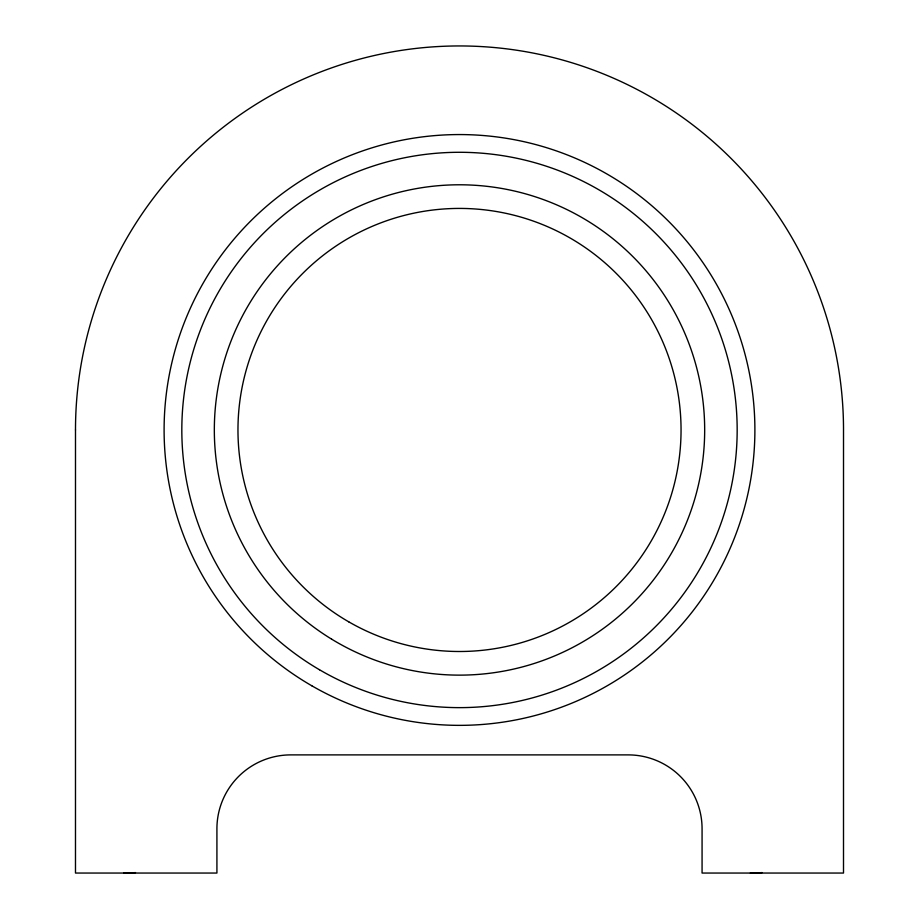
<?xml version="1.0" encoding="UTF-8"?>
<svg xmlns="http://www.w3.org/2000/svg" width="919" height="919" viewBox="0 0 919 919"><rect width="100%" height="100%" fill="white"/><g stroke="black" fill="none" stroke-linecap="round" stroke-linejoin="round"><path stroke-width="1.38" d="M762.115 872.602A32.131 3.262 -5.9 0 1 750.329 873.039M135.495 872.602A32.131 3.262 -5.9 0 1 123.709 873.039M75.496 429.966L75.484 873.05L216.918 873.05L216.918 828.743A73.853 73.853 0 0 1 290.772 754.89L628.228 754.89A73.853 73.853 0 0 1 702.07 828.743L702.07 873.05L843.504 873.05L843.516 429.954A384.004 384.004 0 0 0 459.5 45.95A384.004 384.004 0 0 0 75.496 429.966M311.805 685.781A295.39 295.39 0 0 0 754.89 429.966A295.39 295.39 0 0 0 311.805 174.139A295.39 295.39 0 0 0 311.805 685.781M348.726 621.818A221.548 221.548 0 0 0 681.048 429.966A221.548 221.548 0 0 0 348.726 238.101A221.548 221.548 0 0 0 348.726 621.818M319.502 669.756A277.664 277.664 0 0 0 737.164 431.31A277.664 277.664 0 0 0 321.834 188.82A277.664 277.664 0 0 0 319.502 669.756M331.621 639.142A245.178 245.178 0 0 0 704.597 436.123A245.178 245.178 0 0 0 342.282 214.621A245.178 245.178 0 0 0 331.621 639.142"/></g></svg>
